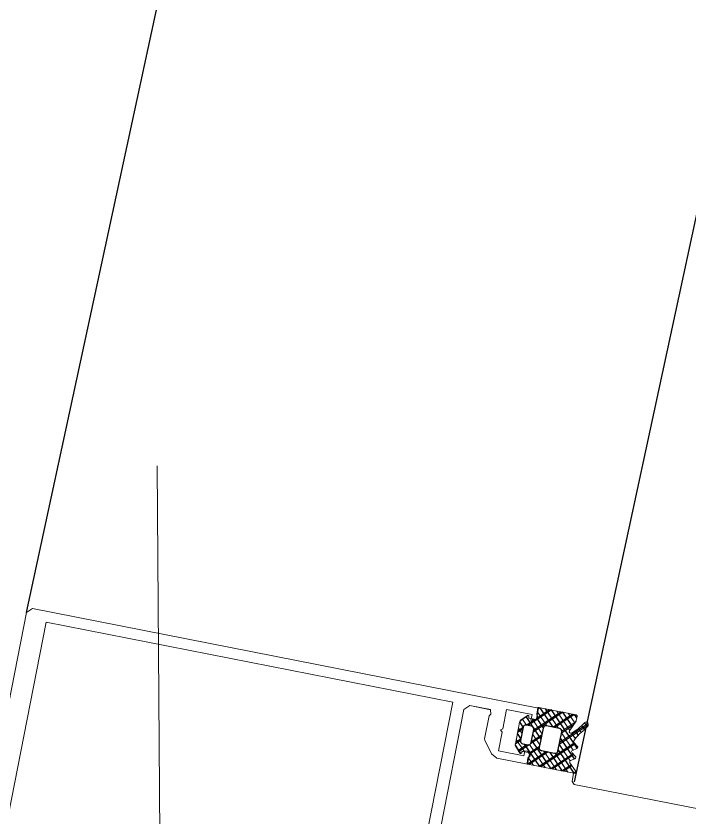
# Model space of a CAD drawing. Header units: millimetres. Extents: x -13407 to 95998, y -2719 to 109387.
# Drawn here: x 23697.1 to 23826.5, y 57482.6 to 57636.6 of the extents above; entities that cross this region are included whole.
import ezdxf

# ---------------------------------------------------------------- set-up
doc = ezdxf.new("R2010")
doc.units = ezdxf.units.MM
doc.linetypes.add('CENTER', pattern=[2, 1.25, -0.25, 0.25, -0.25])
for name, color, linetype, lineweight in [('АР_Оси', 193, 'Continuous', 9), ('АР_Перегородки витражные', 152, 'Continuous', 13), ('АР_Размеры', 175, 'Continuous', 9), ('АР_Сущ Несущая стена', 202, 'Continuous', 30)]:
    doc.layers.add(name, color=color, linetype=linetype, lineweight=lineweight)
doc.layers.get('АР_Размеры').off()
pattern_1 = [(335.7671633447816, (-69115.31625940584, 318510.9409690977), (0.6515825639889636, 1.447617495164233), []), (65.76716334478155, (-69115.31625940584, 318510.9409690977), (-1.447617495164233, 0.6515825639889636), [])]

# ---------------------------------------------------------------- blocks, each defined once
blk = doc.blocks.new('стойка витр.')
h = blk.add_hatch()
h.set_pattern_fill('ANSI37', color=253, scale=0.5, angle=-69.23283665521843)
h.set_pattern_definition(pattern_1)
edge = h.paths.add_edge_path()
edge.add_line((-22.69442369043827, 14.13646889062511), (-23.03581465108437, 15.03674084689555))
edge.add_arc((-23.43472203482704, 14.88552442783714), 0.426606969231953, 20.76054121617168, 72.29995807937499)
edge.add_arc((-23.17519432072194, 15.69843630689562), 0.4267278803337561, 110.7639791014305, 252.28796188313498, ccw=False)
edge.add_line((-23.32647754022037, 16.09744767434313), (-22.30045238576713, 16.48652534212306))
edge.add_arc((-22.23557122191811, 16.31559297980009), 0.1828317202011609, 20.74895968860318, 110.7853670150393, ccw=False)
edge.add_line((-22.06459766681655, 16.38036551539699), (-22.02136925791274, 16.26636916297139))
edge.add_arc((-21.85036169383434, 16.33121481389334), 0.1828894349477776, 200.7666051414026, 335.7779732891441)
edge.add_line((-21.68357339510112, 16.25618009645405), (-21.08991230116226, 17.78525728297245))
edge.add_arc((-21.70321396183568, 17.95657679537892), 0.6367804192309714, 344.3928406199507, 381.7248777476984)
edge.add_line((-21.1116628201562, 18.19228116337763), (-22.58147269752226, 22.06827310883818))
edge.add_arc((-23.18057156739388, 21.852472630542), 0.6367804192296693, 19.80944894391843, 57.14148607166609)
edge.add_line((-22.83507592984824, 22.38737642259366), (-24.29334917705273, 23.13834224954917))
edge.add_arc((-24.36844682475663, 22.97158227615987), 0.1828894349476184, 65.75635339884347, 200.7677215648203)
edge.add_line((-24.53945312526776, 22.90673329312267), (-24.49622471639304, 22.79273694081348))
edge.add_arc((-24.66715707872659, 22.7278557770023), 0.1828317201976129, -69.25104032206309, 20.78536700277641, ccw=False)
edge.add_line((-24.60238454316277, 22.55688222189201), (-25.62840969761601, 22.16780455411208))
edge.add_arc((-25.77973726672901, 22.56679910380675), 0.4267278803402734, 149.2463648073436, 290.7703475895543, ccw=False)
edge.add_arc((-26.51302534269302, 23.00322659508151), 0.4266069692186295, 329.2343686070108, 380.7737854734352)
edge.add_line((-26.11415292418678, 23.1545352198882), (-26.50320860397187, 24.18050239048171))
edge.add_arc((-26.6741821590871, 24.11572985494814), 0.1828317201915107, 20.74895966852365, 110.7853670116034)
edge.add_line((-26.73906332292245, 24.28666221726598), (-33.46508004333009, 21.73609814226074))
edge.add_arc((-33.37260125833668, 21.44478009969028), 0.3056444463767395, 107.6120180140902, 200.6882886899978)
edge.add_line((-33.6585366082727, 21.33680091994756), (-33.39916615508264, 20.65282280623796))
edge.add_arc((-33.11489203283651, 20.76049792175978), 0.3039830703862393, 200.7452912846324, 225.8123610097134)
edge.add_line((-33.32677140043234, 20.54252351805917), (-31.79381202385412, 18.90709041146329))
edge.add_arc((-32.0063560722166, 18.68866847666476), 0.3047673113958362, -108.86283880448178, 45.781400895661875, ccw=False)
edge.add_arc((-28.70749382052437, 27.75544220980088), 9.952967568180252, 231.9543329511108, 250.0411665169116, ccw=False)
edge.add_arc((-35.13741779119496, 19.64784166335459), 0.4002801790554734, 42.30928712460122, 119.2250395725891)
edge.add_arc((-34.91139847875967, 19.56672148584141), 0.6024183835395109, 134.3950067436913, 228.6478049676944)
edge.add_arc((-28.53884731806517, 27.80771469972205), 11.01872594929672, 232.0873456721725, 240.8889416158169)
edge.add_arc((-36.88860151399224, 12.8729826853881), 6.091684827127049, 40.75890454826748, 60.61437004968877, ccw=False)
edge.add_arc((-32.50226594848368, 16.64775385941913), 0.3047655738188228, -34.89587558046088, 41.60271899476669, ccw=False)
edge.add_line((-32.25229934006347, 16.47340148731018), (-32.76342180219945, 15.75802363698313))
edge.add_arc((-32.51342051808022, 15.58368567090239), 0.3047857747310843, 145.1100748179471, 256.4242518685471)
edge.add_line((-32.58496309185284, 15.28741547561367), (-31.72801335877739, 15.09082250765641))
edge.add_arc((-31.79955593254474, 14.79455231235153), 0.3047857747455557, -34.88992517811971, 76.42425187022229, ccw=False)
edge.add_line((-31.54955464840168, 14.62021434627968), (-32.06065512256464, 13.90477851201285))
edge.add_arc((-31.81065383841726, 13.73044054594722), 0.304785774745541, 145.1100748233031, 256.4242518693868)
edge.add_line((-31.88219641218893, 13.4341703506434), (-31.02524667911348, 13.23757738269342))
edge.add_arc((-31.09682011228135, 12.94126594878393), 0.3048331054871362, -24.2246592297883, 76.42043308581259, ccw=False)
edge.add_line((-30.81882951050648, 12.81618818287097), (-31.59985344059533, 11.12048939903616))
edge.add_arc((-31.32187980059053, 10.99539431777895), 0.3048247429134716, 155.7710645559098, 290.7402899417831)
edge.add_line((-31.21393143609748, 10.71032366952568), (-22.80062470957637, 13.90072279884771))
edge.add_arc((-22.86539724513609, 14.07169635396312), 0.1828317202009504, 290.7489596761703, 380.7489600455551)
edge = h.paths.add_edge_path(flags=16)
edge.add_line((-23.10434971895302, 21.04022295145114), (-22.19142218885827, 18.63276889372355))
edge.add_arc((-22.69773797682865, 18.4407695405971), 0.5414973949605305, -69.23283665472542, 20.767163345274582, ccw=False)
edge.add_line((-22.5057386237022, 17.93445375262672), (-23.43116100440966, 17.58352553217992))
edge.add_arc((-23.62316035752519, 18.08984132014666), 0.5414973949532591, 200.7671633443313, 290.7671633443313, ccw=False)
edge.add_line((-24.12947614549194, 17.89784196703113), (-25.04240367558668, 20.30529602475872))
edge.add_arc((-24.53608788761267, 20.4972953778888), 0.541497394965222, 110.76716334549809, 200.7671633454981, ccw=False)
edge.add_line((-24.72808724074275, 21.00361116586282), (-23.80266486003529, 21.35453938630963))
edge.add_arc((-23.6106655069234, 20.84822359833925), 0.5414973949553709, 20.767163343835023, 110.767163343835, ccw=False)
edge = h.paths.add_edge_path(flags=16)
edge.add_line((-26.85119390953332, 20.26120087689196), (-25.51269974335446, 16.73149769075098))
edge.add_arc((-26.01901553132848, 16.5394983376209), 0.541497394965222, -69.23283665450191, 20.76716334549809, ccw=False)
edge.add_line((-25.82701617819839, 16.03318254964688), (-28.23444912247942, 15.12026302596496))
edge.add_arc((-28.4264484756095, 15.62657881394625), 0.5414973949720253, 200.7671633452251, 290.76716334522513, ccw=False)
edge.add_line((-28.9327642635908, 15.43457946081617), (-30.27125842979876, 18.96428264696442))
edge.add_arc((-29.76494264181383, 19.15628200007632), 0.5414973949689773, 110.76716334328901, 200.767163343289, ccw=False)
edge.add_line((-29.95694199492573, 19.66259778806125), (-27.5495090506447, 20.57551731175045))
edge.add_arc((-27.35750969751825, 20.06920152376551), 0.541497394974137, 20.767163344728715, 110.76716334472869, ccw=False)
h = blk.add_hatch()
h.set_pattern_fill('ANSI37', color=253, scale=0.5, angle=-69.23283665521843)
h.set_pattern_definition(pattern_1)
edge = h.paths.add_edge_path()
edge.add_line((-7.614656875375658, -25.62993601259222), (-7.273265914729564, -26.53020796886267))
edge.add_arc((-7.672138333263274, -26.68151659366696), 0.4266069692434679, -30.765631391378577, 20.77378547182468, ccw=False)
edge.add_arc((-6.938850257283542, -27.11794408495156), 0.4267278803339729, 149.2463648056786, 290.7703475873838)
edge.add_line((-6.787522688187892, -27.51693863464607), (-5.761497533734655, -27.12786096686614))
edge.add_arc((-5.826270069284272, -26.95688741173914), 0.1828317202082013, 290.7489596719217, 380.7853669983573)
edge.add_line((-5.655337706935825, -26.89200624793739), (-5.698566115868744, -26.77800989551906))
edge.add_arc((-5.527559815348082, -26.71316091253391), 0.1828894349380834, 65.75635340077491, 200.7677215485159, ccw=False)
edge.add_line((-5.452462167653721, -26.54640093915077), (-3.994188920449233, -27.29736676610628))
edge.add_arc((-4.339684557994865, -27.83227055815794), 0.6367804192296694, 19.809448943918426, 57.14148607166612, ccw=False)
edge.add_line((-3.740585688123247, -27.61647007986176), (-2.270775810728082, -31.49246202532231))
edge.add_arc((-2.862326952422118, -31.72816639327794), 0.6367804192285443, -15.60715938413449, 21.72487774361298, ccw=False)
edge.add_line((-2.249025291763246, -31.89948590572749), (-2.842686385673005, -33.42856309223862))
edge.add_arc((-3.009474684396633, -33.35352837480535), 0.1828894349365558, 200.7666051236535, 335.7779732896313, ccw=False)
edge.add_line((-3.180482248484623, -33.41837402567035), (-3.223710657359334, -33.30437767335388))
edge.add_arc((-3.394684212462365, -33.36915020895407), 0.1828317202037067, 20.74895968940122, 110.7853670142414)
edge.add_line((-3.459565376309911, -33.19821784662781), (-4.485590530792251, -33.58729551440774))
edge.add_arc((-4.334307311281267, -33.98630688185023), 0.4267278803335083, 110.7639791032461, 252.2879618854569)
edge.add_arc((-4.593835025358378, -34.79921876089735), 0.4266069692128739, 20.760541213745626, 72.2999580801698, ccw=False)
edge.add_line((-4.194927641627146, -34.64800234186259), (-3.805871961842058, -35.67396951244882))
edge.add_arc((-3.976804324152614, -35.73885067632053), 0.1828317201976034, -69.25104032001241, 20.78536702306718, ccw=False)
edge.add_line((-3.912031788582681, -35.9098242314285), (-10.63804850899032, -38.46038830642647))
edge.add_arc((-10.76198657700206, -38.18099989774544), 0.3056444463879536, 200.8460379983515, 293.92230867425997, ccw=False)
edge.add_line((-11.04762355046114, -38.2897659172595), (-11.3069940036512, -37.6057878035499))
edge.add_arc((-11.02280217192234, -37.49789568213767), 0.3039830703908278, 175.7219656777917, 200.7890354028728, ccw=False)
edge.add_line((-11.32593828623067, -37.47521963119652), (-11.26283276302274, -35.23454482450325))
edge.add_arc((-11.5667631736687, -35.21197449929495), 0.3047673113958011, 355.7529257944983, 510.3971654946409)
edge.add_arc((-3.085478140807247, -39.81161386289363), 9.95296756819478, 151.493160172311, 169.5799937381118)
edge.add_arc((-13.27454869620142, -38.00608067109534), 0.4002801790508524, 282.30928711923883, 359.2250395672268, ccw=False)
edge.add_arc((-13.15914824141406, -37.79549114656839), 0.6024183835459826, 172.8865217206561, 267.13931994465963, ccw=False)
edge.add_arc((-2.924576102079248, -39.73891867786803), 11.01872594919693, 160.6453850739864, 169.4469810176308, ccw=False)
edge.add_arc((-19.07760885644255, -34.09585671602533), 6.091684827120307, 340.9199566399376, 360.7754221413588)
edge.add_arc((-13.29124725463213, -34.01305259408502), 0.3047655738143686, 359.9316076928689, 436.4302022680961)
edge.add_line((-13.21974018984474, -33.71679460741143), (-14.0766899229202, -33.52020163946145))
edge.add_arc((-14.00514734915965, -33.22393144415915), 0.3047857747414494, 145.1100748207506, 256.424251871352, ccw=False)
edge.add_line((-14.2551486332959, -33.04959347808472), (-13.74402617113083, -32.33421562775766))
edge.add_arc((-13.99402745527389, -32.1598776616858), 0.3047857747455562, 325.1100748218798, 436.4242518702226)
edge.add_line((-13.92248488150653, -31.86360746638093), (-14.7794566025841, -31.6669565144839))
edge.add_arc((-14.7079140287954, -31.37068631918638), 0.3047857747434108, 145.1100748199116, 256.4242518659954, ccw=False)
edge.add_line((-14.95791531293071, -31.19634835310717), (-14.44679285076563, -30.48097050278011))
edge.add_arc((-14.69684457899481, -30.30662212908397), 0.3048331054870662, 325.1138936033488, 425.7589859189499)
edge.add_line((-14.57168746687239, -30.0286672415823), (-16.28069433249766, -29.27720980550657))
edge.add_arc((-16.15556139849932, -28.99925320327871), 0.3048247429148342, 110.79403674408451, 245.7632621299588, ccw=False)
edge.add_line((-16.26377712844987, -28.71428394233226), (-7.850470401957864, -25.52388481301023))
edge.add_arc((-7.785589238115906, -25.69481717533219), 0.1828317201977073, 20.785366643697614, 110.7853670130821, ccw=False)
edge = h.paths.add_edge_path(flags=16)
edge.add_line((-3.343847721320344, -31.0696095920357), (-4.256775251385989, -28.66215553430811))
edge.add_arc((-4.763091039367282, -28.8541548874382), 0.5414973949720253, 20.7671633452251, 110.7671633452251)
edge.add_line((-4.955090392497368, -28.34783909945691), (-5.880512773175724, -28.69876731990371))
edge.add_arc((-5.68851342006019, -29.20508310789228), 0.5414973949736688, 110.7671633435124, 200.7671633435124)
edge.add_line((-6.194829208048759, -29.39708246100781), (-5.281901677954011, -31.8045365187354))
edge.add_arc((-4.775585889972717, -31.61253716560532), 0.5414973949720253, 200.7671633452251, 290.7671633452251)
edge.add_line((-4.583586536842631, -32.11885295358661), (-3.658164156164275, -31.76792473313981))
edge.add_arc((-3.850163509294362, -31.26160894516579), 0.541497394965222, 290.7671633454981, 380.7671633454981)
edge = h.paths.add_edge_path(flags=16)
edge.add_line((-6.665125275787432, -32.97088079506648), (-8.003619441966293, -29.4411776089255))
edge.add_arc((-8.509935229947587, -29.63317696205559), 0.5414973949720253, 20.7671633452251, 110.7671633452251)
edge.add_line((-8.701934583077673, -29.12686117407429), (-11.1093675273587, -30.03978069775621))
edge.add_arc((-10.91736817424317, -30.54609648574478), 0.5414973949736688, 110.7671633435124, 200.7671633435124)
edge.add_line((-11.42368396223173, -30.73809583886032), (-10.08518979602377, -34.2677990250013))
edge.add_arc((-9.578874008042476, -34.07579967187121), 0.5414973949720253, 200.7671633452251, 290.7671633452251)
edge.add_line((-9.38687465491239, -34.5821154598525), (-6.979441710631363, -33.66919593617058))
edge.add_arc((-7.171441063761449, -33.16288014819656), 0.541497394965222, 290.7671633454981, 380.7671633454981)
h = blk.add_hatch()
h.set_pattern_fill('ANSI37', color=253, scale=0.5, angle=-69.23283665521843)
h.set_pattern_definition([(335.7671633447816, (-69115.91679156918, 318510.7132420751), (0.6515825639889636, 1.447617495164233), []), (65.76716334478155, (-69115.91679156918, 318510.7132420751), (-1.447617495164233, 0.6515825639889636), [])])
edge = h.paths.add_edge_path()
edge.add_arc((-61.4231846681505, -46.18171078326122), 0.5487303657935584, 155.7657062155241, 200.7671633447816)
edge.add_line((-61.92355794899049, -45.95647403381008), (-61.2158101547102, -44.38418138318229))
edge.add_arc((-61.04906058835331, -44.45924160668073), 0.1828645893715156, 20.76716334478156, 155.7657062155241)
edge.add_line((-60.87807688978501, -44.39440310015198), (-60.79158864807687, -44.62247867199039))
edge.add_arc((-60.62063568932354, -44.55765182228788), 0.1828317201998032, 200.7671633447816, 290.7671633447816)
edge.add_line((-60.55580883962102, -44.72860478100483), (-59.41573388126562, -44.29627843504568))
edge.add_arc((-59.56703588945675, -43.89728440591716), 0.4267183308264255, -69.23283665521843, 72.29363907948373)
edge.add_arc((-59.30747769982554, -43.08429274379887), 0.4267017864716978, 200.7671633447816, 252.293639079486)
edge.add_line((-59.70645626049372, -43.23558888620755), (-63.00984306025202, -34.52432573194528))
edge.add_arc((-62.72490235927398, -34.41627373836673), 0.3047399585219917, 110.7671633447816, 200.7671633447816)
edge.add_line((-62.83295435277978, -34.13133303751965), (-60.55276270053582, -33.26666451912024))
edge.add_arc((-60.44481104638544, -33.55134061801073), 0.3044569814295733, 76.40287424864536, 110.7671633447816)
edge.add_line((-60.3732352333609, -33.25541671472456), (-60.07017099490622, -33.59351893464918))
edge.add_arc((-108.2133039044274, -55.86215009907028), 53.04387976268197, 16.71140087810911, 24.82292581145404)
edge.add_line((-57.40971669906867, -40.60932389061054), (-57.92081016927841, -41.32469074693654))
edge.add_arc((-57.67080742027611, -41.49902445886983), 0.304784542952794, 145.110888314415, 256.4234383751481)
edge.add_line((-57.74235391136608, -41.79529244099831), (-56.88543317024596, -41.99189640294935))
edge.add_arc((-56.95697966133594, -42.28816438507783), 0.304784542952794, -34.8891116855724, 76.4234383751481)
edge.add_line((-56.70697691233363, -42.46249809701112), (-57.17481998566655, -43.29191928954242))
edge.add_arc((-56.92481723669334, -43.46625300146843), 0.304784542952794, 145.1108883144276, 256.4234383751481)
edge.add_line((-56.99636372778332, -43.76252098359691), (-56.1394429866632, -43.95912494554796))
edge.add_arc((-56.21098947775317, -44.25539292764006), 0.3047845429175452, -34.88911168634446, 76.4234383742182)
edge.add_line((-55.96098672877997, -44.42972663955879), (-56.47208019898972, -45.14509349588479))
edge.add_arc((-56.22207744998741, -45.31942720781808), 0.304784542952794, 145.110888314415, 256.4234383752311)
edge.add_line((-56.29362394107739, -45.61569518994656), (-55.43668121195515, -45.81235713578644))
edge.add_arc((-55.50822770304512, -46.10862511790765), 0.3047845429466369, -34.88911168643649, 76.42343837776687)
edge.add_line((-55.25822495407192, -46.28295882984094), (-55.76931842428166, -46.99832568616694))
edge.add_arc((-55.51931567527936, -47.17265939811477), 0.3047845429466368, 145.1108883110316, 256.4234383751786)
edge.add_line((-55.59086216636933, -47.46892738023598), (-54.69071301640361, -47.77952769444528))
edge.add_arc((-54.76225950749358, -48.07579567657376), 0.304784542952794, -34.88911168566796, 76.42343837513553)
edge.add_line((-54.51225675849128, -48.25012938850705), (-55.0233282406989, -48.96555422872189))
edge.add_arc((-54.7733254917257, -49.13988794066245), 0.3047845429466368, 145.1108883109486, 256.4234383751578)
edge.add_line((-54.84487198281568, -49.43615592278366), (-53.98795124169555, -49.6327598847347))
edge.add_arc((-54.05949773284374, -49.92902786688501), 0.3047845429818857, -34.88911169317796, 76.42343837111807)
edge.add_line((-53.80949498384143, -50.10336157886923), (-54.32058845405118, -50.81872843519523))
edge.add_arc((-54.07058570504887, -50.99306214712851), 0.3047845429527939, 145.110888314415, 256.4234383750821)
edge.add_line((-54.14213219613885, -51.289330129257), (-53.29055360303028, -51.47184183257195))
edge.add_arc((-53.362076024001, -51.76811134383752), 0.3047803799531579, -43.67508993618791, 76.42790436632716)
edge.add_line((-53.141638296569, -51.97858292939782), (-53.80995652789716, -52.62318184232572))
edge.add_arc((-53.58948976171087, -52.83365406201483), 0.304801821276656, 136.3285933989482, 262.747126980386)
edge.add_arc((-54.63612651554286, -61.05759711530845), 7.985474883734515, 59.5860415328172, 82.74712698038475)
edge.add_arc((-50.74783774605021, -54.43386708250182), 0.3048115604497932, 253.2910110232634, 419.5860415328165)
edge.add_arc((-52.57053616183111, -60.50577614369104), 6.03477116777137, 73.29101102326332, 110.7671633447816)
edge.add_line((-54.71029190413537, -54.86308986830409), (-54.82445022999309, -54.90637969896488))
edge.add_arc((-54.97574411131791, -54.50740710097307), 0.4266954176128115, 200.7671633447816, 290.7671633447816)
edge.add_line((-55.37471671431558, -54.65870098416781), (-56.71485841512913, -51.12465313347639))
edge.add_arc((-56.31587985443184, -50.97335699107498), 0.4267017864716978, 149.2366398299847, 200.7671633447816)
edge.add_arc((-57.04912318740389, -50.53689152278093), 0.4266140358978636, -30.76336017001563, 40.01429570365114)
edge.add_arc((-57.04924751253566, -50.53686138928606), 0.4266898917694475, 40.00046259028549, 110.7671633447816)
edge.add_line((-57.20053943697712, -50.13789395169442), (-58.34061702035251, -50.57022129308461))
edge.add_arc((-58.27579017065, -50.74117425180884), 0.1828317201998032, 110.7671633447816, 200.7671633447816)
edge.add_line((-58.44674312937423, -50.80600110151136), (-58.36025488766609, -51.03407667334977))
edge.add_arc((-58.5312385862635, -51.09891517987853), 0.1828645893715156, 245.768620474039, 380.7671633447816)
edge.add_line((-58.60629032819998, -51.26566856380668), (-60.17861897521652, -50.55800074261788))
edge.add_arc((-59.95340767674497, -50.05761600615369), 0.5487303657759914, 200.7671633447816, 245.768620474038)
edge.add_line((-60.46648650063435, -50.25217996134597), (-61.93626349206897, -46.37627473846078))
edge = h.paths.add_edge_path(flags=16)
edge.add_arc((-59.3589242202288, -49.0410722918532), 0.5414973949664272, 200.7671633447816, 290.7671633447816)
edge.add_line((-60.77816753828665, -46.82561758724478), (-59.8652400081919, -49.23307164497237))
edge.add_arc((-60.27185175029445, -46.63361823412561), 0.5414973949664272, 110.7671633447816, 200.7671633447816)
edge.add_line((-59.31039323387085, -45.68990118378861), (-60.46385110344272, -46.12730244614795))
edge.add_arc((-59.11839388072258, -46.19621697176626), 0.5414973949664272, 20.76716334478156, 110.7671633447816)
edge.add_line((-57.69915056266473, -48.4116716763674), (-58.61207809275948, -46.00421761863981))
edge.add_arc((-58.20546635065693, -48.60367102949385), 0.5414973949664272, -69.23283665521843, 20.76716334478156)
edge.add_line((-59.16692486710963, -49.54738807983085), (-58.01346699753776, -49.10998681747151))
at = {"color": 253, "lineweight": 0, "ltscale": 100, "transparency": 33554687}
for points in [[(65.92687011216185, 59.2824299609274), (-26.6419368966599, 24.17953274302999), (-25.90703195796232, 22.24153677027789), (-25.27813291337225, 21.95846499659092), (-24.82208952034125, 22.13140062004823), (-25.21116718812846, 23.15742577453057), (-20.53714279274573, 24.92985650197079), (-19.19699615391437, 21.39579562939616), (-18.76855027934653, 21.29748815141647), (-18.98085410959902, 20.82581386800302), (-17.68393587967148, 17.40574934773758), (-22.35796027505421, 15.63331862029736), (-22.70380953396671, 16.54534742246324), (-23.1598529269977, 16.37241179900593), (-23.44292470067739, 15.74351275440858), (-22.75122618288151, 13.91945515007683), (-17.16517298531835, 16.03773513642955), (-16.24131551088067, 17.04008095841709), (-15.46667035139399, 19.81128934778826), (-15.4391308168415, 20.08251046122314), (-17.03864790883381, 24.30054944750736), (-17.39634782800567, 24.5561396704943), (-17.47095398549573, 25.44057095424068), (-13.70890040838276, 26.86717441076325), (-12.4510803312005, 26.30097287951503), (-4.305940852005733, 4.821667629301373), (-4.8720624113339, 3.563811556159635), (-32.68827406296623, -6.984337978748954), (-32.78663952485658, -7.412805841304362), (-32.39756185706938, -8.438830995786702), (-31.09647737510386, -9.118948907402228), (-30.2985029091069, -8.81635004535201), (-29.78357822878752, -9.142708211846184), (-28.64349873815081, -8.710380147196702), (-28.58844165704795, -8.16787993638718), (-28.18751332900138, -8.537466511741513), (-27.04754980615689, -8.105182423096267), (-26.87849637278123, -7.51945380341931), (-26.47751006082399, -7.889018390778801), (-25.33748855406884, -7.456712314131437), (-25.28243147299509, -6.914212103321915), (-24.7675067926466, -7.240570269808813), (-23.62748528589145, -6.808264193168725), (-23.5724282048177, -6.265763982351928), (-23.05744554058765, -6.592100160843984), (-21.91748201774317, -6.159816072198737), (-21.86242493664031, -5.617315861389216), (-21.46149660859373, -5.986902436743549), (-20.32147510183859, -5.554596360096184), (-20.15236368455226, -4.968845752424386), (-19.75143535650568, -5.338432327778719), (-18.6114718336612, -4.906148239133472), (-18.44241840028553, -4.320419619456516), (-18.0414320883574, -4.689984206808731), (-17.35739599072258, -4.430591765623831), (-15.14439867439796, -4.764904394331097), (-14.53915697429329, -6.360969294146344), (-15.78927863537683, -7.87813783652382), (-15.87193323494284, -8.691881148712127), (-16.27286156296032, -8.322294573416002), (-17.41288306971546, -8.754600650063367), (-17.58193650312023, -9.340329269682115), (-17.9828648311377, -8.97074269438599), (-19.12288633789285, -9.403048771026079), (-19.29193977129762, -9.988777390644827), (-19.69292608322576, -9.61921280335082), (-20.83288960607024, -10.05149689199607), (-20.8879466871731, -10.59399710274738), (-21.40287136749248, -10.26763893631141), (-22.54295085812919, -10.6999670009609), (-22.59800793926115, -11.24246721171221), (-22.99893626727862, -10.87288063641608), (-24.25289614239591, -11.34839313392149), (-24.30795322352787, -11.89089334468008), (-24.70893953545601, -11.52132875738607), (-25.84896104221116, -11.95363483402616), (-26.01801447558682, -12.53936345364491), (-26.4189428036334, -12.16977687834878), (-27.55896431035944, -12.60208295499615), (-27.61402139149141, -13.14458316574746), (-28.12900405569235, -12.81824698731361), (-29.26896757853683, -13.25053107595886), (-29.32402465966879, -13.79303128671745), (-29.89022619093885, -15.05085136390699), (-29.45792011427693, -16.19087287064031), (-29.14341260807123, -16.33238676948531), (-1.327200956468005, -5.784237234569446), (-0.06938087928574532, -6.350438765824947), (8.118987008783733, -27.94374036834779), (7.552865449426463, -29.20159644143132), (3.790811872313498, -30.62819989795389), (3.216969908826286, -29.80262791351561), (3.358505795680685, -29.48817839122057), (1.715760294842767, -25.15614305267809), (1.558535533695249, -25.08537510928727), (-0.902061547501944, -23.41060979175381), (-2.258247086545452, -23.27287612311193), (-7.844300284108613, -25.39115610946465), (-7.152623754285742, -27.21515572990756), (-6.480474312818842, -27.61228183979256), (-6.024430919787847, -27.43934621633525), (-6.413508587575052, -26.41332106186019), (-1.739484192192322, -24.64089033441996), (-0.3993375533900689, -28.17495120693638), (0.02910832117777318, -28.2732586849088), (-0.1831955090747215, -28.74493296838773), (1.113700732850702, -32.16493950470613), (-3.560323662532028, -33.93737023214635), (-3.906150933442404, -33.02539941386931), (-4.3621943264734, -33.19833503732661), (-4.645266100153094, -33.82723408192396), (-3.953589570330223, -35.65123370236688), (88.61521743849153, -0.5483364844694734), (89.18141896976158, 0.709483592720062), (67.18472618525266, 58.71630840156286)], [(63.8117502759269, 56.26367979055794), (85.07351613373612, 0.1949089383633691), (10.63088292890461, -28.03438542609365), (-10.63088292890461, 28.03438542610093)], [(-68.58632373265573, -58.46540642052423), (-90.15068845250062, -1.598661102303595), (-90.00917455367744, -1.284153596119722), (-88.98317839115043, -0.8950869223335758), (-88.55468153662514, -0.9934413902010419), (-87.69009137133253, -3.273426419786119), (-87.37564184903749, -3.414962306625966), (-86.69163474338711, -3.155580859434849), (-86.43607351230457, -2.797891934278596), (-87.30066367759719, -0.5179069046935183), (-87.1591497787449, -0.2033993985096458), (-82.02911098225741, 1.741955958394101), (-80.54324021661887, 1.262233232868311), (-79.70200834979187, 1.450846736610401), (-77.34320693471818, 4.170836259007046), (-77.83057009245385, 4.768357554989052), (-90.48468705118285, -0.0301937209587777), (-91.4479567084054, -1.960141251613095), (-69.79711318280897, -59.05493725829001), (-67.79633972485317, -59.86096016635565), (-55.14222276612418, -55.06240889040782), (-55.17360051473952, -54.29197395897063), (-58.74284135404741, -53.81994964957266), (-59.49761640312499, -54.23655585793313), (-60.24856024209294, -55.69488708899735), (-65.37859903858043, -57.64024244590109), (-65.73629895772319, -57.38465222291416), (-66.6008891230158, -55.10466719327087), (-67.02936398953898, -55.00637070929224), (-67.71337109521846, -55.26575215648336), (-67.85490698204376, -55.58020167878567), (-66.99031681675115, -57.86018670842168), (-67.20262765098596, -58.33192996972502), (-68.22862381348386, -58.72099664351117)]]:
    blk.add_lwpolyline(points, close=True, dxfattribs=at)
for points in [[(-22.69442369043827, 14.13646889062511), (-23.03581465108437, 15.03674084689555, 0.2287523810762611), (-23.30501911480678, 15.29193636016134, -0.7101639231358212), (-23.32647754022037, 16.09744767434313), (-22.30045238576713, 16.48652534212306, -0.4143996870914876), (-22.06459766681655, 16.38036551539699), (-22.02136925791274, 16.26636916297139, 0.6682503890445888), (-21.68357339510112, 16.25618009645405), (-21.08991230116226, 17.78525728297245, 0.1643479059441302), (-21.1116628201562, 18.19228116337763), (-22.58147269752226, 22.06827310883818, 0.1643479059441302), (-22.83507592984824, 22.38737642259366), (-24.29334917705273, 23.13834224954917, 0.6682503891596868), (-24.53945312526776, 22.90673329312267), (-24.49622471639304, 22.79273694081348, -0.4143996870833266), (-24.60238454316277, 22.55688222189201), (-25.62840969761601, 22.16780455411208, -0.7101639231391418), (-26.14645609946456, 22.78500538597291, 0.2287523810910513), (-26.11415292418678, 23.1545352198882), (-26.50320860397187, 24.18050239048171, 0.4143996871765861), (-26.73906332292245, 24.28666221726598), (-33.46508004333009, 21.73609814226074, 0.4300281847644905), (-33.6585366082727, 21.33680091994756), (-33.39916615508264, 20.65282280623796, 0.1098139781175365), (-33.32677140043234, 20.54252351805917), (-31.79381202385412, 18.90709041146329, -0.8000358277039689), (-32.10488848172827, 18.40026861818478, -0.07908294790216032), (-34.84140179419774, 19.91728321780829, 0.3488032577412263), (-35.33285102594527, 19.99716969329165, 0.4361245879823007), (-35.30940773655311, 19.11450854978466, 0.03842309887939363), (-33.89950172111276, 18.18089248692559, -0.08685322061285544), (-32.2743724368047, 16.85010652759956, -0.3467629046601076), (-32.25229934006347, 16.47340148731018), (-32.76342180219945, 15.75802363698313, 0.5278770357902526), (-32.58496309185284, 15.28741547561367), (-31.72801335877739, 15.09082250765641, -0.5278770357776507), (-31.54955464840168, 14.62021434627968), (-32.06065512256464, 13.90477851201285, 0.5278770357650493), (-31.88219641218893, 13.4341703506434), (-31.02524667911348, 13.23757738269342, -0.4697389635461835), (-30.81882951050648, 12.81618818287097), (-31.59985344059533, 11.12048939903616, 0.667984424932516), (-31.21393143609748, 10.71032366952568), (-22.80062470957637, 13.90072279884771, 0.4142135642613711)], [(-74.06369480097783, 3.308391450875206, 0.5779496213016146), (-74.28822709678207, 3.786457927264564), (-75.21591578132939, 3.825837128097191, -0.615333828900983), (-75.41972296024323, 4.330405631961185, 0.1014034095220688), (-73.83454927545972, 7.11715754520992, 0.8870851218243345), (-74.38353605600423, 7.372048574252403, -0.1649969122064492), (-77.37516639285604, 4.905523520799761), (-77.48916274512885, 4.862295111939602, 0.4143043114941015), (-77.73690205768798, 4.311953389369592), (-76.39677740688785, 0.7779505007420084, 0.2286961432583318), (-76.12757003956358, 0.5227576163306367, -0.3190489133936659), (-75.8308042481076, 0.1276532846095506, -0.3190018552396916), (-76.10608007785049, -0.2827473570214352), (-77.2460725926212, -0.7150424396677408, -0.4143996870833266), (-77.48192731157178, -0.6088826129343943), (-77.5683841292921, -0.380889908366953, 0.6683385997492722), (-77.90615079682902, -0.370689789611788), (-78.61388821495348, -1.942959389103635, 0.1988829373258806), (-78.62659800215624, -2.362689632165711), (-77.15678812476108, -6.238681577618991, 0.1988829373551211), (-76.86896414318471, -6.544446800158767), (-75.29665854779887, -7.25210424636316, 0.6683385997492723), (-75.05058378231479, -7.020506375207333), (-75.13704060006421, -6.792513670639892, -0.4143996870833266), (-75.03088077326538, -6.556658951718418), (-73.89088825849467, -6.124363869072113, -0.7102015621310012), (-73.37286607688293, -6.741579856578028, 0.2286961432583318), (-73.40517316877958, -7.111109647914418), (-70.10181337440736, -15.82230158713355, 0.414362099440266), (-69.70872084749863, -15.99923473002855), (-67.42870682594366, -15.13463357074215, 0.1511707915363169), (-67.28675684856717, -15.02397433044825), (-67.28408048482379, -14.56993261339812, 0.03540799054371244), (-69.94453478069045, -7.554127657436766), (-70.80145552181057, -7.357523695485725, -0.527867958552825), (-70.9799117797229, -6.88692200143123), (-70.46881830951315, -6.171555145097955, 0.5278679585528249), (-70.64727456742548, -5.700953451043461), (-71.54744570542243, -5.39029515288712, -0.527867958552825), (-71.72590196330566, -4.91969345882535), (-71.21480849309592, -4.20432660249935, 0.5278679585528249), (-71.39326475097914, -3.733724908495788), (-72.25018549209926, -3.537120946544746, -0.527867958552825), (-72.4286417500116, -3.066519252482976), (-71.91757026780397, -2.351094412268139, 0.5278679585717272), (-72.0960265256872, -1.880492718206369), (-72.95294726680731, -1.683888756255328, -0.5278679585717273), (-73.13140352474875, -1.213287062200834), (-72.66353846338461, -0.3839238536165794, 0.5278679585528249), (-72.84199472126784, 0.08667784044519067), (-73.69893745039008, 0.2833397862850688, -0.5278679585717273), (-73.8773937083024, 0.753941480339563), (-73.36630023809266, 1.469308336665563, 0.5278679585717272), (-73.5447564960632, 1.939910030763713), (-74.40167723721243, 2.136513992714754, -0.5278679585528251), (-74.58013349509565, 2.607115686776524)], [(-73.55412178576807, -6.30930235532287), (-74.18304982228437, -6.026241575636959), (-74.75303158370662, -6.242383619959583), (-74.40718232482322, -7.154412422125461), (-76.57319999407628, -7.975785172551696, -0.414362099391309), (-76.9662925209559, -7.798852029714908), (-79.34394296052051, -1.52882071842032, -0.4143260923197838), (-78.74236241533072, -0.1922330582674476), (-77.26035185172805, 0.3697582449676702), (-76.87127418394084, -0.6562669095073943), (-76.3012924225186, -0.4401248651847709), (-76.06142006575828, 0.3027815256646136), (-77.27188147796551, 3.494853341355338, 0.5512236456822476), (-77.7769173583074, 3.597680757055059), (-79.92338595120236, 1.349376512123854, -0.2673491356416615), (-80.91622193696094, 1.059369939495809), (-82.0875922003761, 1.397509788286698, 0.2496293600316565), (-82.58705019962508, 1.269536347390385), (-86.19986947378493, -1.925987660470128, 0.8270430078467679), (-85.63532520958688, -2.84412238272489), (-82.10129332900397, -1.503986737930973, -0.4143260923197836), (-80.76472567670862, -2.105611734441482), (-78.12768279598095, -9.059679143334506, 0.4143260923033303), (-76.7911151413573, -9.661304145942267), (-75.65109363460215, -9.228998069294903, -0.08279896819570452), (-71.78454054114991, -16.33338165576424), (-68.2828855071275, -25.56749207813118), (-67.85441064060433, -25.66578856210981), (-68.06674346281216, -26.13747383952432), (-64.60831683766446, -35.257587909633, -0.08279896819570452), (-62.79196445917478, -43.13942544953898), (-63.93198596592993, -43.57173152618634, 0.4143260923033303), (-64.53356650879141, -44.90831919242919), (-61.89652362803463, -51.86238660132221, -0.4143260923197836), (-62.49810417322442, -53.19897426147509), (-66.03213605380733, -54.539109906269, 0.8270430078467679), (-65.84594417811604, -55.60071914693981), (-61.02268547978019, -55.59720897083025, 0.2496293600316565), (-60.5639567229955, -55.36182965500484), (-59.91132736596046, -54.3320132763838, -0.2673491356416615), (-58.97583718542592, -53.89078178507043), (-55.8782996214868, -54.15051325823879, 0.5512236456822476), (-55.5684323037276, -53.73866745794658), (-56.77889371593483, -50.54659564225585), (-57.45105016132584, -50.14953851031169), (-58.02103192274808, -50.36568055463431), (-57.63195425496087, -51.39170570910937), (-59.11396481856355, -51.95369701235177, -0.4143260923197838), (-60.45053247085889, -51.35207201584126), (-62.82818291042349, -45.08204070453939, -0.414362099391309), (-62.65124893639586, -44.68894855178223), (-60.48523126714281, -43.867575801356), (-60.13938200823031, -44.77960460352188), (-59.56940024680807, -44.56346255919925), (-59.28629948117305, -43.93455252060812)], [(-32.39756185706938, -8.438830995786702), (-32.78663952485658, -7.412805841304362, 0.5239329190821609), (-33.2204523376422, -7.186144611914642), (-64.21182667926769, -18.93829823563283, 0.4143255057077639), (-64.53033920991584, -19.64587643784762), (-64.05480472955969, -20.89989428329136, 0.410627156480438), (-63.35370618529851, -21.2207818566676), (-62.72021259606117, -20.98055557451153, 0.4925517741577297), (-62.57218080674647, -20.68314875576471), (-62.75156135272118, -20.21010964907327, -0.4411110715409258), (-62.61002546586678, -19.89566012677096), (-60.83807044223067, -19.28752400128724, -0.2080566110632873), (-59.94503853938659, -19.40384657128016, -1.575399656426527e-05), (-56.87977393603069, -20.78551547546522, -0.4398191101055806), (-56.36006749374792, -22.15601788895583, -1.575399656426528e-05), (-57.73845635901671, -25.2227588602982, -0.2080566110632873), (-58.32981322327396, -25.9019745689875), (-60.05946139091975, -26.62167684709857, -0.4411110715409258), (-60.37391091321479, -26.48014096025872), (-60.5532914591895, -26.00710185356729, 0.4925517741577297), (-60.86130306290579, -25.88263065828505), (-61.49479665214312, -26.12285694043385, 0.410627156480438), (-61.80683951149695, -26.82793655114801), (-61.3313050311408, -28.08195439658448, 0.4143255057077639), (-60.62370682114852, -28.40042247599195), (-29.6323624739598, -16.64818975485105, 0.5239329190821609), (-29.45792011430603, -16.19087287058937), (-29.84699778209324, -15.16484771611431)], [(-7.614656875375658, -25.62993601259222), (-7.273265914729564, -26.53020796886267, -0.2287523810762611), (-7.305569090007339, -26.89973780277796, 0.7101639231358212), (-6.787522688187892, -27.51693863464607), (-5.761497533734655, -27.12786096686614, 0.4143996870914876), (-5.655337706935825, -26.89200624793739), (-5.698566115868744, -26.77800989551906, -0.6682503890445888), (-5.452462167653721, -26.54640093915077), (-3.994188920449233, -27.29736676610628, -0.1643479059441302), (-3.740585688123247, -27.61647007986176), (-2.270775810728082, -31.49246202532231, -0.1643479059441302), (-2.249025291763246, -31.89948590572749), (-2.842686385673005, -33.42856309223862, -0.6682503891596868), (-3.180482248484623, -33.41837402567035), (-3.223710657359334, -33.30437767335388, 0.4143996870833266), (-3.459565376309911, -33.19821784662781), (-4.485590530792251, -33.58729551440774, 0.7101639231391418), (-4.464132105349563, -34.39280682858953, -0.2287523810910513), (-4.194927641627146, -34.64800234186259), (-3.805871961842058, -35.67396951244882, -0.4143996871765861), (-3.912031788582681, -35.9098242314285), (-10.63804850899032, -38.46038830642647, -0.4300281847644905), (-11.04762355046114, -38.2897659172595), (-11.3069940036512, -37.6057878035499, -0.1098139781175365), (-11.32593828623067, -37.47521963119652), (-11.26283276302274, -35.23454482450325, 0.8000358277039689), (-11.83174935798161, -35.06142405519495, 0.07908294790216032), (-12.87430513065192, -38.01149454006372, -0.3488032577412263), (-13.18921346374555, -38.39715882165183, -0.4361245879823007), (-13.75692971088574, -37.72089072036033, -0.03842309887939363), (-13.32058396766661, -36.08715992321959, 0.08685322061285544), (-12.98648189794039, -34.01341638380836, 0.3467629046601076), (-13.21974018984474, -33.71679460741143), (-14.0766899229202, -33.52020163946145, -0.5278770357902526), (-14.2551486332959, -33.04959347808472), (-13.74402617113083, -32.33421562775766, 0.5278770357776507), (-13.92248488150653, -31.86360746638093), (-14.7794566025841, -31.6669565144839, -0.5278770357650493), (-14.95791531293071, -31.19634835310717), (-14.44679285076563, -30.48097050278011, 0.4697389635461835), (-14.57168746687239, -30.0286672415823), (-16.28069433249766, -29.27720980550657, -0.667984424932516), (-16.26377712844987, -28.71428394233226), (-7.850470401957864, -25.52388481301023, -0.4142135642613711)], [(-53.29055360303028, -51.47184183257923, -0.5779496213016146), (-53.141638296569, -51.97858292939782), (-53.80995652789716, -52.62318184232572, 0.615333828900983), (-53.62795459362678, -53.13601908472629, -0.1014034095220688), (-50.59355139863328, -54.17098724229436, -0.8870851218243345), (-50.83548992767464, -54.72580403192842, 0.1649969122064492), (-54.71037595931557, -54.86312174275372), (-54.82437231158838, -54.90635015161388, -0.4143043114941015), (-55.37473404189222, -54.65865529014263), (-56.71485869266326, -51.12465240150777, -0.2286961432583318), (-56.6825516007957, -50.75512261017138, 0.3190489133936659), (-56.72238630641368, -50.26258777469775, 0.3190018552396916), (-57.20057019143132, -50.1379056140504), (-58.34056270623114, -50.57020069668943, 0.4143996870833266), (-58.44672253300087, -50.80605541561818), (-58.36026571528055, -51.03404812018562, -0.6683385997492722), (-58.60634048073553, -51.26564599134144), (-60.17864607612137, -50.55798854513705, -0.1988829373258806), (-60.46647005763953, -50.25222332264093), (-61.93627993503469, -46.37623137718037, -0.1988829373551211), (-61.92357014780282, -45.95650113405281), (-61.21583272970747, -44.38423153456097, -0.6683385997492723), (-60.87806606217055, -44.39443165331613), (-60.79160924445023, -44.62242435788357, 0.4143996870833266), (-60.55575452549965, -44.72858418460964), (-59.41576201069984, -44.29628910197061, 0.7102015621310012), (-59.43724861560622, -43.49078250258754, -0.2286961432583318), (-59.70645598293049, -43.23558961817616), (-63.00981577733182, -34.52439767894975, -0.414362099440266), (-62.83288180333329, -34.13130552614166), (-60.55286778177833, -33.26670436685527, -0.1511707915363169), (-60.3732352333609, -33.25541671472456), (-60.07017099493532, -33.59351893464918, -0.03540799054371244), (-57.40971669906867, -40.60932389061054), (-57.92081016927841, -41.32469074693654, 0.527867958552825), (-57.74235391136608, -41.79529244099831), (-56.88543317024596, -41.99189640294935, -0.5278679585528249), (-56.70697691233363, -42.46249809701112), (-57.17481998566655, -43.29191928953514, 0.527867958552825), (-56.99636372778332, -43.76252098359691), (-56.1394429866632, -43.95912494554796, -0.5278679585528249), (-55.96098672877997, -44.42972663955879), (-56.47208019898972, -45.14509349588479, 0.527867958552825), (-56.29362394107739, -45.61569518994656), (-55.43668121195515, -45.81235713578644, -0.5278679585717272), (-55.25822495407192, -46.28295882984094), (-55.76931842428166, -46.99832568616694, 0.5278679585717273), (-55.59086216636933, -47.46892738023598), (-54.69071301640361, -47.77952769444528, -0.5278679585528249), (-54.51225675849128, -48.25012938850705), (-55.02332824072801, -48.96555422872189, 0.5278679585717273), (-54.84487198281568, -49.43615592278366), (-53.98795124169555, -49.6327598847347, -0.5278679585717272), (-53.80949498384143, -50.10336157886923), (-54.32058845405118, -50.81872843519523, 0.5278679585528251), (-54.14213219613885, -51.289330129257)]]:
    blk.add_lwpolyline(points, format="xyb", close=True, dxfattribs=at)
for points in [[(-26.73906332292245, 24.28666221726598), (-26.73906332292245, 24.28666221726598)], [(-22.80062470957637, 13.90072279884771), (-22.80062470957637, 13.90072279884771)], [(-69.8438361948356, -5.633594956780144), (-69.21493715024553, -5.916666730459838), (-30.90838462579995, 8.609511357899464), (-30.62531285212026, 9.238410402496811), (-31.1873041553481, 10.72042096611403)], [(-72.00534459005576, 0.06645459306309931), (-72.91737339223619, -0.2793946658493951)], [(-56.0608929025766, -41.98018508909445), (-55.7778211288678, -41.3512860444971), (-17.47126860445132, -26.8251079561378), (-16.84236955983215, -27.10817972981749), (-16.28037825660431, -28.59019029343472)]]:
    blk.add_lwpolyline(points, dxfattribs=at)
at = {"color": 253}
for points in [[(-26.85119390953332, 20.26120087689196), (-25.51269974335446, 16.73149769075098, -0.414213562373095), (-25.82701617819839, 16.03318254964688), (-28.23444912247942, 15.12026302596496, -0.414213562373095), (-28.9327642635908, 15.43457946081617), (-30.27125842979876, 18.96428264696442, -0.414213562373095), (-29.95694199492573, 19.66259778806125), (-27.5495090506447, 20.57551731175045, -0.414213562373095)], [(-23.10434971895302, 21.04022295145114), (-22.19142218885827, 18.63276889372355, -0.414213562373095), (-22.5057386237022, 17.93445375262672), (-23.43116100440966, 17.58352553217992, -0.414213562373095), (-24.12947614549194, 17.89784196703113), (-25.04240367558668, 20.30529602475872, -0.414213562373095), (-24.72808724074275, 21.00361116586282), (-23.80266486003529, 21.35453938630963, -0.414213562373095)], [(-75.33468511578394, -1.905527627641277), (-74.42175758568919, -4.312981685368868, -0.414213562373095), (-74.73607402053312, -5.011296826465696), (-75.88953189010499, -5.44869808882504, -0.414213562373095), (-76.58784703121637, -5.134381653973833), (-77.50077456128201, -2.726927596246242, -0.414213562373095), (-77.18645812643808, -2.028612455142138), (-76.03300025686622, -1.591211192782794, -0.414213562373095)], [(-6.665125275787432, -32.97088079506648), (-8.003619441966293, -29.4411776089255, 0.414213562373095), (-8.701934583077673, -29.12686117407429), (-11.1093675273587, -30.03978069775621, 0.414213562373095), (-11.42368396223173, -30.73809583886032), (-10.08518979602377, -34.2677990250013, 0.414213562373095), (-9.38687465491239, -34.5821154598525), (-6.979441710631363, -33.66919593617058, 0.414213562373095)], [(-3.343847721320344, -31.0696095920357), (-4.256775251385989, -28.66215553430811, 0.414213562373095), (-4.955090392497368, -28.34783909945691), (-5.880512773175724, -28.69876731990371, 0.414213562373095), (-6.194829208048759, -29.39708246100781), (-5.281901677954011, -31.8045365187354, 0.414213562373095), (-4.583586536842631, -32.11885295358661), (-3.658164156164275, -31.76792473313981, 0.414213562373095)], [(-57.69915056266473, -48.4116716763674), (-58.61207809275948, -46.00421761863981, 0.414213562373095), (-59.31039323387085, -45.68990118378861), (-60.46385110341362, -46.12730244614795, 0.414213562373095), (-60.77816753828665, -46.82561758724478), (-59.8652400081919, -49.23307164497237, 0.414213562373095), (-59.16692486710963, -49.54738807983085), (-58.01346699753776, -49.10998681747151, 0.414213562373095)]]:
    blk.add_lwpolyline(points, format="xyb", close=True, dxfattribs=at)
blk.add_lwpolyline([(-72.91737339223619, -0.2793946658493951), (-54.81141330953687, -48.02608389785019), (-53.89938450735644, -47.68023463893769), (-72.00534459005576, 0.06645459306309931)], close=True, dxfattribs=at)
at = {"color": 253, "lineweight": 0, "ltscale": 100, "transparency": 33554687}
blk.add_arc((-33.37357679728302, 21.44486016019073), 0.304760386648688, 110.7561904730667, 200.7778938289061, dxfattribs=at)
blk = doc.blocks.new('A$Cae753e6d')
h = blk.add_hatch()
h.set_pattern_fill('ANSI37', color=253, scale=0.4999999999999999, angle=11.05056813833426)
h.set_pattern_definition([(56.05056813833426, (-325621.265985979, -14412.00416827056), (-1.316880116997287, 0.8865568269756945), []), (146.0505681383342, (-325621.265985979, -14412.00416827056), (-0.8865568269756945, -1.316880116997287), [])])
edge = h.paths.add_edge_path()
edge.add_line((-32.31871508830227, -64.79942276376823), (-33.26369052287191, -64.98397305875551))
edge.add_arc((-33.18196890272447, -65.40267949887237), 0.4266069692291251, 101.0439460109463, 152.5833628741491)
edge.add_arc((-33.93941750021248, -65.00967570797152), 0.4267278803342333, 191.0473838945442, 332.5713666762503, ccw=False)
edge.add_line((-34.35823770659044, -65.09144562043366), (-34.56856664502993, -64.01447264642047))
edge.add_arc((-34.38913606116329, -63.97937131478427), 0.1828317201947144, 101.03236448459728, 191.0687718110314, ccw=False)
edge.add_line((-34.4241233705543, -63.79991846278426), (-34.30446646921337, -63.77654990142037))
edge.add_arc((-34.33952010515617, -63.59705118825526), 0.182889434962051, 281.0500099214912, 416.0613780692319)
edge.add_line((-34.23741211486049, -63.44531950488454), (-35.64435904228594, -62.60210489379824))
edge.add_arc((-35.91673082194419, -63.17769408414041), 0.6367804192914153, 64.67624541442537, 102.0082825421729)
edge.add_line((-36.04921495413873, -62.55484798990074), (-40.11767132149544, -63.34940284844197))
edge.add_arc((-40.00607941717097, -63.97632911939959), 0.6367804192400902, 100.0928537358096, 137.4248908635573)
edge.add_line((-40.47499883221462, -63.54551142649143), (-41.46131165535189, -64.8561210372427))
edge.add_arc((-41.30961851199194, -64.95828627438304), 0.1828894349664962, 146.0397582008536, 281.0511263668324)
edge.add_line((-41.27456137840636, -65.13778430447564), (-41.15490447718184, -65.11441574311175))
edge.add_arc((-41.11980314562766, -65.29384632695958), 0.1828317201605085, 11.032364462097917, 101.06877178693611, ccw=False)
edge.add_line((-40.9403502936475, -65.25885901764559), (-40.73002135509159, -66.33583199165878))
edge.add_arc((-41.14883247011084, -66.4176484559287), 0.4267278803749467, -130.47023040168222, 11.053752380527897, ccw=False)
edge.add_arc((-41.7027598475805, -67.0667592461863), 0.4266069692120044, 49.51777340161676, 101.0571902680405)
edge.add_line((-41.78457825200167, -66.64807170770655), (-42.8614903629059, -66.85838875983609))
edge.add_arc((-42.82650305354604, -67.03784161181513), 0.1828317201681703, 101.0323644762733, 191.0687718193543)
edge.add_line((-43.00593363738153, -67.0729429434723), (-41.62714097241405, -74.13294356747065))
edge.add_arc((-41.32439390091001, -74.09095859077095), 0.3056444463306154, 187.8954228019011, 280.9716934778096)
edge.add_line((-41.26622242515441, -74.39101626352931), (-40.54828101780731, -74.25080489543325))
edge.add_arc((-40.60643316482102, -73.95243593792398), 0.3039830702645649, 281.0286960890931, 306.0957658141739)
edge.add_line((-40.42734559869859, -74.1980644189025), (-38.55664836766664, -72.9631159316923))
edge.add_arc((-38.37723187182752, -73.20947509047457), 0.3047673113952618, -28.579434009353577, 126.06480569078829, ccw=False)
edge.add_arc((-46.75717429129067, -68.4276926685662), 9.952967568203494, 312.237737744563, 330.32457131036375, ccw=False)
edge.add_arc((-39.85108990350011, -76.13373622661763), 0.400280179051804, 122.5926919233881, 199.5084443713767)
edge.add_arc((-39.73298704457213, -75.92465029334747), 0.6024183835289815, 214.6784115371002, 308.9312097611028)
edge.add_arc((-46.78023362085937, -68.25264317997265), 11.01872594965998, 312.3707504643665, 321.1723464080109)
edge.add_arc((-33.46897461901307, -79.00322452538614), 6.091684826944547, 121.0423093429209, 140.8977748443422, ccw=False)
edge.add_arc((-36.44929206361952, -74.04272605880752), 0.3047655738078907, 45.387529213292225, 121.8861237885188, ccw=False)
edge.add_line((-36.23525275895372, -73.82577161419613), (-35.61640189960599, -74.45029963918205))
edge.add_arc((-35.40237094193084, -74.23330858493316), 0.304785774712974, 225.3934796127392, 336.7076566633421)
edge.add_line((-35.12242544209585, -74.35382781820954), (-34.78402109164745, -73.54235130241432))
edge.add_arc((-34.50407559180112, -73.6628705356833), 0.3047857747204629, 45.39347961712059, 156.7076566654629, ccw=False)
edge.add_line((-34.2900446341373, -73.4458794814127), (-33.67113291169517, -74.07039562008868))
edge.add_arc((-33.45710195397454, -73.85340456577117), 0.3047857747937595, 225.3934796157093, 336.7076566617935)
edge.add_line((-33.17715645406861, -73.97392379908706), (-32.83875210373662, -73.16244728329184))
edge.add_arc((-32.55877116510398, -73.2830038933599), 0.3048331055327185, 56.05874556135791, 156.7038378769574, ccw=False)
edge.add_line((-32.38856985804159, -73.03011115462868), (-30.84901372133754, -74.08612235084001))
edge.add_arc((-30.67879821003628, -73.83324925296007), 0.3048247429572397, 236.0544693444967, 371.0236947303711)
edge.add_line((-30.37959803524427, -73.77496221046022), (-32.10427492577583, -64.94388830621028))
edge.add_arc((-32.28372777779439, -64.97887561556124), 0.1828317202052636, 11.03236447116439, 101.0323648405485)
edge = h.paths.add_edge_path(flags=16)
edge.add_line((-39.19261743046809, -64.03828803796205), (-36.66561997320969, -63.54477454638982))
edge.add_arc((-36.5618283052172, -64.07623171150044), 0.5414973949079368, 11.050568135283015, 101.05056813528307, ccw=False)
edge.add_line((-36.03037114010658, -63.97244004350796), (-35.84066516056191, -64.94381476004492))
edge.add_arc((-36.37212232567981, -65.04760642810288), 0.5414973949276295, -78.94943185806409, 11.050568141935912, ccw=False)
edge.add_line((-36.26833065762185, -65.57906359322078), (-38.79532811488025, -66.07257708480756))
edge.add_arc((-38.89911978293094, -65.54111991963873), 0.5414973949762222, 191.0505681401473, 281.05056814014733, ccw=False)
edge.add_line((-39.43057694809977, -65.64491158768942), (-39.62028292764444, -64.67353687113791))
edge.add_arc((-39.08882576246833, -64.56974520313815), 0.5414973949736009, 101.05056813471049, 191.0505681347106, ccw=False)
edge = h.paths.add_edge_path(flags=16)
edge.add_line((-39.05714386969339, -67.86286169989035), (-35.35217141243629, -67.13929393835133))
edge.add_arc((-35.2483797443856, -67.67075110352016), 0.5414973949762222, 11.050568140147277, 101.05056814014728, ccw=False)
edge.add_line((-34.71692257921677, -67.56695943546947), (-34.22341341571882, -70.09393473085947))
edge.add_arc((-34.75487058090948, -70.19772639887378), 0.5414973949906723, -78.94943186407329, 11.05056813592671, ccw=False)
edge.add_line((-34.65107891289517, -70.72918356406444), (-38.35605137026869, -71.45275132563256))
edge.add_arc((-38.45984303824662, -70.92129416050739), 0.5414973949194297, 191.0505681334767, 281.05056813347676, ccw=False)
edge.add_line((-38.99130020337179, -71.02508582848532), (-39.48480936686974, -68.49811053309531))
edge.add_arc((-38.95335220167908, -68.394318865081), 0.5414973949906723, 101.05056813592671, 191.0505681359266, ccw=False)
at = {"color": 253, "lineweight": 0, "ltscale": 100, "transparency": 33554687}
for points in [[(-0.2025138172321022, 43.20538139344717), (-61.08969807066023, 31.31433385530545), (-61.8599929031916, 30.17006929169293), (-42.88394847535528, -66.99529059545603), (-40.84972029156052, -66.59801316617813), (-40.46456693217624, -66.0259113159409), (-40.5580530638108, -65.54722284797754), (-41.63502603792585, -65.75755178647523), (-42.59317271225154, -60.85143624740886), (-38.88362618524116, -60.12697518651839), (-38.71441806689836, -59.72126736020437), (-38.28534167923499, -60.01013237977168), (-34.69545205344912, -59.30903988027421), (-33.73730537912343, -64.21515541934059), (-34.69462145201396, -64.40211579647439), (-34.60113532026298, -64.88080426443776), (-34.02903346996754, -65.26595762389479), (-32.1144013244193, -64.89203686964174), (-33.25950837589335, -59.02860525775759), (-34.09155124484096, -57.9488300755911), (-36.69226497621275, -56.71758714746102), (-36.95494733995292, -56.64466736894974), (-41.38243527419399, -57.50933979790716), (-41.69472971826326, -57.81877117074328), (-42.57906514953356, -57.74303729776875), (-43.3502633330645, -53.79417696838209), (-42.57989575096872, -52.64996138155402), (-20.03402428305708, -48.24683397960325)], [(-32.10427492577583, -64.94388830621028), (-32.10427492577583, -64.94388830621028)], [(-43.00593363738153, -67.0729429434723), (-43.00593363738153, -67.0729429434723)], [(-20.78989628434647, -114.6091493342537), (-20.40474292496219, -114.0370474840165), (-28.25735403737053, -73.8283629136422), (-28.82945588754956, -73.44320955418516), (-30.38505646644626, -73.74701273805113)]]:
    blk.add_lwpolyline(points, dxfattribs=at)
blk.add_lwpolyline([(-59.24152691301424, 27.57580246441648), (-0.3886317064752802, 39.06956068692671), (14.87165694439318, -39.06956068691215), (-43.98123826214578, -50.56331890943693)], close=True, dxfattribs=at)
blk.add_lwpolyline([(-32.31871508830227, -64.79942276376823), (-33.26369052287191, -64.98397305875551, 0.2287523810762611), (-33.56066011020448, -65.20624509360641, -0.7101639231358212), (-34.35823770659044, -65.09144562043366), (-34.56856664502993, -64.01447264642047, -0.4143996870914876), (-34.4241233705543, -63.79991846278426), (-34.30446646921337, -63.77654990142037, 0.6682503890445888), (-34.23741211486049, -63.44531950488454), (-35.64435904228594, -62.60210489379824, 0.1643479059441302), (-36.04921495413873, -62.55484798990074), (-40.11767132149544, -63.34940284844197, 0.1643479059441302), (-40.47499883221462, -63.54551142649143), (-41.46131165535189, -64.8561210372427, 0.6682503891596868), (-41.27456137840636, -65.13778430447564), (-41.15490447718184, -65.11441574311175, -0.4143996870833266), (-40.9403502936475, -65.25885901764559), (-40.73002135509159, -66.33583199165878, -0.7101639231391418), (-41.42580142593943, -66.74227883250569, 0.2287523810910513), (-41.78457825200167, -66.64807170770655), (-42.8614903629059, -66.85838875983609, 0.4143996871765861), (-43.00593363738153, -67.0729429434723), (-41.62714097241405, -74.13294356747065, 0.4300281847644905), (-41.26622242515441, -74.39101626352931), (-40.54828101780731, -74.25080489543325, 0.1098139781175365), (-40.42734559869859, -74.1980644189025), (-38.55664836766664, -72.9631159316923, -0.8000358277039689), (-38.10959901195019, -73.35526866512373, -0.07908294790216032), (-40.06670615600888, -75.79649172570498, 0.3488032577412263), (-40.22839091159403, -76.2674081048608, 0.4361245879823007), (-39.35443523386493, -76.39327214028162, 0.03842309887939363), (-38.19625553407241, -75.1611626855738, -0.08685322061285544), (-36.61027920874767, -73.78394971892703, -0.3467629046601076), (-36.23525275895372, -73.82577161419613), (-35.61640189960599, -74.45029963918205, 0.5278770357902526), (-35.12242544209585, -74.35382781820954), (-34.78402109164745, -73.54235130241432, -0.5278770357776507), (-34.2900446341373, -73.4458794814127), (-33.67113291169517, -74.07039562008868, 0.5278770357650493), (-33.17715645406861, -73.97392379908706), (-32.83875210373662, -73.16244728329184, -0.4697389635461835), (-32.38856985804159, -73.03011115462868), (-30.84901372133754, -74.08612235084001, 0.667984424932516), (-30.37959803524427, -73.77496221046022), (-32.10427492577583, -64.94388830621028, 0.4142135642613711)], format="xyb", close=True, dxfattribs=at)
at = {"color": 253}
for points in [[(-39.19261743046809, -64.03828803796205), (-36.66561997320969, -63.54477454638982, -0.414213562373095), (-36.03037114010658, -63.97244004350796), (-35.84066516056191, -64.94381476004492, -0.414213562373095), (-36.26833065762185, -65.57906359322078), (-38.79532811488025, -66.07257708480756, -0.414213562373095), (-39.43057694809977, -65.64491158768942), (-39.62028292764444, -64.67353687113791, -0.414213562373095)], [(-39.05714386969339, -67.86286169989035), (-35.35217141243629, -67.13929393835133, -0.414213562373095), (-34.71692257921677, -67.56695943546947), (-34.22341341571882, -70.09393473085947, -0.414213562373095), (-34.65107891289517, -70.72918356406444), (-38.35605137026869, -71.45275132563256, -0.414213562373095), (-38.99130020337179, -71.02508582848532), (-39.48480936686974, -68.49811053309531, -0.414213562373095)]]:
    blk.add_lwpolyline(points, format="xyb", close=True, dxfattribs=at)
at = {"color": 253, "lineweight": 0, "ltscale": 100, "transparency": 33554687}
blk.add_arc((-41.3246374593582, -74.09190662301262), 0.3047603866486879, 191.0395952653897, 281.06129862006, dxfattribs=at)
at = {"layer": 'АР_Перегородки витражные', "color": 253, "rotation": 80.28340479355269}
blk.add_blockref('стойка витр.', (-14.5547906588763, -44.81643979817454), dxfattribs=at)
blk = doc.blocks.new('A$Ceb121605')
at = {"color": 253, "ltscale": 150}
for p, q in [((150.0303909996373, 318.9485347500653), (-1861.73811478318, -110.6904417275558)), ((182.403052861516, 213.7160637105202), (-1852.598810999887, -220.4603038251371))]:
    blk.add_line(p, q, dxfattribs=at)
at = {"color": 253, "ltscale": 100}
blk.add_blockref('A$Cae753e6d', (211.1200890702976, 287.6342008947599), dxfattribs=at)
blk = doc.blocks.new('A$C99cbc27b')
at = {"color": 253, "ltscale": 100, "xscale": -1, "rotation": 89.90413134762046}
blk.add_blockref('A$Ceb121605', (6448.437365041493, 384.3618691800366), dxfattribs=at)

msp = doc.modelspace()

# ---------------------------------------------------------------- linework, layer by layer
at = {"layer": 'АР_Оси', "color": 253, "linetype": 'CENTER', "ltscale": 1000}
msp.add_line((23569.93839202879, 79049.667687863), (23969.93839202879, 23317.31912417259), dxfattribs=at)
at = {"layer": 'АР_Сущ Несущая стена', "color": 253, "lineweight": 18, "ltscale": 100}
for centre, radius, start, end in [((14679.83133797439, 60189.09523875648), 9144.28346907419, 272.8206375183279, 356.2887310665525), ((14687.49876046945, 60171.10561155499), 9778.654617052323, 272.5925479651556, 356.6353913737195)]:
    msp.add_arc(centre, radius, start, end, dxfattribs=at)

# ---------------------------------------------------------------- block references
at = {"color": 253, "ltscale": 100, "xscale": -1, "rotation": 89.90413134762046}
msp.add_blockref('A$Ceb121605', (24018.37451892304, 57671.56914692513), dxfattribs=at)
at = {"layer": 'АР_Размеры', "color": 253, "ltscale": 100}
msp.add_blockref('A$C99cbc27b', (17569.93839202856, 57287.19878176285), dxfattribs=at)

doc.saveas('drawing.dxf')
